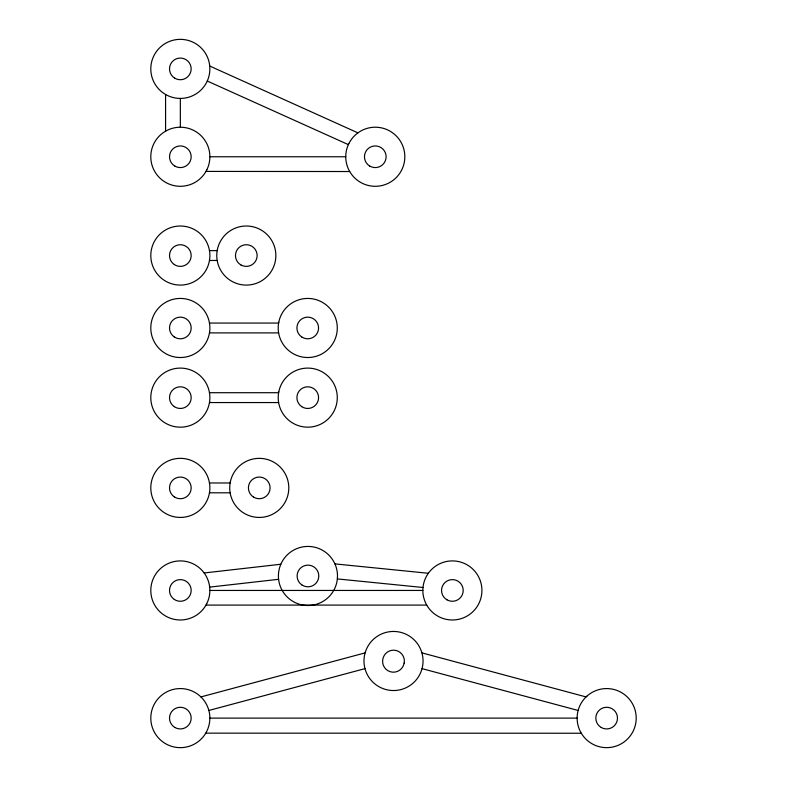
<?xml version="1.0" encoding="UTF-8"?>
<svg xmlns="http://www.w3.org/2000/svg" width="787" height="787" viewBox="0 0 787 787"><rect width="100%" height="100%" fill="white"/><g stroke="black" fill="none" stroke-linecap="round" stroke-linejoin="round"><path stroke-width="1.18" d="M422.835 590.447L423.091 586.59A29.532 29.532 0 0 1 427.813 574.028L428.945 572.464A29.532 29.532 0 0 1 473.262 569.552A29.532 29.532 0 0 1 470.36 613.88A29.532 29.532 0 0 1 426.8 605.213L425.885 603.501A29.532 29.532 0 0 1 422.835 590.447L209.873 590.447M205.761 733.15L204.728 734.783A29.532 29.532 0 0 1 162.624 741.748A29.532 29.532 0 0 1 157.508 699.377A29.532 29.532 0 0 1 200.055 696.111L201.452 697.449A29.532 29.532 0 0 1 208.407 708.92L208.948 710.769A29.532 29.532 0 0 1 209.834 716.495L209.873 718.433A29.532 29.532 0 0 1 205.761 733.15L581.298 733.238M200.901 696.928L365.119 652.885M208.86 710.474L364.981 668.635M204.148 572.966L280.851 564.24M209.686 587.112L278.608 579.301M209.873 156.761L345.749 156.761M209.46 250.63L217.202 250.63M209.45 260.477L217.202 260.477M209.45 323.054L278.637 323.054M209.45 332.901L278.637 332.901M209.45 392.713L278.637 392.713M209.45 402.56L278.637 402.56M209.45 482.972L230.148 482.972M209.45 492.81L230.148 492.81M205.978 605.085L426.731 605.085M209.873 718.118L577.127 718.118M205.987 171.409L349.703 171.527M334.908 563.895L428.364 573.27M337.338 578.917L423.003 587.496M421.901 652.876L586.089 696.928M422.039 668.635L578.13 710.464M209.726 66.039L357.937 132.875M207.256 81.022L348.375 144.631M165.575 94.47L167.277 95.375A29.532 29.532 0 0 0 206.833 81.946L207.63 80.195A29.532 29.532 0 0 0 209.814 66.954L209.627 65.036A29.532 29.532 0 0 0 163.932 44.328A29.532 29.532 0 0 0 165.575 94.47L165.575 131.183M180.341 98.424L180.341 127.219M337.436 577.904L337.249 579.822A29.552 29.552 0 0 1 334.455 589.04L333.54 590.742A29.552 29.552 0 0 1 313.718 604.947L311.809 605.262A29.552 29.552 0 0 1 304.097 605.262L302.188 604.947A29.552 29.552 0 0 1 282.366 590.742L281.451 589.04A29.552 29.552 0 0 1 278.657 579.822L278.47 577.904A29.552 29.552 0 0 1 280.654 564.663L281.451 562.902A29.552 29.552 0 0 1 334.455 562.902L335.252 564.663A29.552 29.552 0 0 1 337.436 577.904M217.34 249.784L217.025 251.692A29.532 29.532 0 0 0 217.025 259.405L217.34 261.314A29.532 29.532 0 0 0 262.72 280.113A29.532 29.532 0 0 0 262.72 230.994A29.532 29.532 0 0 0 217.34 249.784M209.627 331.829L209.312 333.737A29.532 29.532 0 0 1 163.932 352.537A29.532 29.532 0 0 1 163.932 303.418A29.532 29.532 0 0 1 209.312 322.208L209.627 324.116A29.532 29.532 0 0 1 209.627 331.829M209.627 401.488L209.312 403.397A29.532 29.532 0 0 1 163.932 422.196A29.532 29.532 0 0 1 163.932 373.077A29.532 29.532 0 0 1 209.312 391.877L209.627 393.785A29.532 29.532 0 0 1 209.627 401.488M230.286 482.126L229.971 484.035A29.532 29.532 0 0 0 229.971 491.747L230.286 493.656A29.532 29.532 0 0 0 275.666 512.455A29.532 29.532 0 0 0 275.666 463.336A29.532 29.532 0 0 0 230.286 482.126M278.775 322.208L278.46 324.116A29.532 29.532 0 0 0 278.46 331.829L278.775 333.737A29.532 29.532 0 0 0 324.155 352.537A29.532 29.532 0 0 0 324.155 303.418A29.532 29.532 0 0 0 278.775 322.208M278.775 391.877L278.46 393.785A29.532 29.532 0 0 0 278.46 401.488L278.775 403.397A29.532 29.532 0 0 0 324.155 422.196A29.532 29.532 0 0 0 324.155 373.077A29.532 29.532 0 0 0 278.775 391.877M209.598 491.924L209.273 493.833A29.532 29.532 0 0 1 163.785 512.347A29.532 29.532 0 0 1 164.08 463.228A29.532 29.532 0 0 1 209.342 482.303L209.647 484.212A29.532 29.532 0 0 1 209.598 491.924M209.529 260.054L209.175 261.953A29.532 29.532 0 0 1 163.391 279.739A29.532 29.532 0 0 1 164.473 230.64A29.532 29.532 0 0 1 209.431 250.433L209.706 252.342A29.532 29.532 0 0 1 209.529 260.054M404.125 663.107L403.829 664.395A10.831 10.831 0 0 1 390.382 671.754A10.831 10.831 0 0 1 383.023 658.316L383.269 657.519A10.821 10.821 0 0 1 403.967 658.198L404.125 658.886A10.821 10.821 0 0 1 404.125 663.107M365.542 651.498L364.981 653.348A29.532 29.532 0 0 0 393.51 690.533A29.532 29.532 0 0 0 422.039 653.348L421.478 651.498A29.532 29.532 0 0 0 365.542 651.498M348.798 143.696L348.002 145.457A29.532 29.532 0 0 0 373.353 186.234A29.532 29.532 0 0 0 403.82 149.117A29.532 29.532 0 0 0 358.872 132.196L357.308 133.328A29.532 29.532 0 0 0 348.798 143.696M206.833 169.825L205.919 171.527A29.532 29.532 0 0 1 155.088 172.087A29.532 29.532 0 0 1 179.052 127.248A29.532 29.532 0 0 1 206.833 169.825M206.676 603.816L205.741 605.508A29.532 29.532 0 0 1 162.083 613.663A29.532 29.532 0 0 1 159.702 569.316A29.532 29.532 0 0 1 203.981 572.739L205.092 574.323A29.532 29.532 0 0 1 209.667 586.935L209.873 590.791A29.532 29.532 0 0 1 206.676 603.816M587.181 695.905L585.774 697.223A29.532 29.532 0 0 0 581.081 732.884L582.105 734.527A29.532 29.532 0 0 0 624.121 741.934A29.532 29.532 0 0 0 629.698 699.623A29.532 29.532 0 0 0 587.181 695.905M174.635 78.1A10.831 10.831 0 0 0 191.162 69.217A10.831 10.831 0 0 0 175.216 59.35A10.831 10.831 0 0 0 174.635 78.1M369.585 165.968A10.831 10.831 0 0 0 386.112 157.095A10.831 10.831 0 0 0 370.165 147.218A10.831 10.831 0 0 0 369.585 165.968M174.93 166.136A10.831 10.831 0 0 0 191.172 156.761A10.831 10.831 0 0 0 174.93 147.385A10.831 10.831 0 0 0 174.93 166.136M174.32 264.56A10.831 10.831 0 0 0 191.152 256.257A10.831 10.831 0 0 0 175.55 245.839A10.831 10.831 0 0 0 174.32 264.56M240.891 264.934A10.831 10.831 0 0 0 257.133 255.549A10.831 10.831 0 0 0 240.891 246.174A10.831 10.831 0 0 0 240.891 264.934M174.32 336.974A10.831 10.831 0 0 0 191.152 328.681A10.831 10.831 0 0 0 175.55 318.263A10.831 10.831 0 0 0 174.32 336.974M301.726 336.974A10.831 10.831 0 0 0 318.548 328.681A10.831 10.831 0 0 0 302.956 318.263A10.831 10.831 0 0 0 301.726 336.974M174.32 406.643A10.831 10.831 0 0 0 191.152 398.35A10.831 10.831 0 0 0 175.55 387.922A10.831 10.831 0 0 0 174.32 406.643M301.726 406.643A10.831 10.831 0 0 0 318.548 398.35A10.831 10.831 0 0 0 302.956 387.922A10.831 10.831 0 0 0 301.726 406.643M174.32 496.892A10.831 10.831 0 0 0 191.152 488.599A10.831 10.831 0 0 0 175.55 478.181A10.831 10.831 0 0 0 174.32 496.892M253.434 497.02A10.831 10.831 0 0 0 270.079 488.363A10.831 10.831 0 0 0 254.25 478.28A10.831 10.831 0 0 0 253.434 497.02M301.933 584.977A10.831 10.831 0 0 0 318.765 576.674A10.831 10.831 0 0 0 303.162 566.256A10.831 10.831 0 0 0 301.933 584.977M446.967 599.822A10.831 10.831 0 0 0 463.209 590.447A10.831 10.831 0 0 0 446.967 581.062A10.831 10.831 0 0 0 446.967 599.822M174.32 599.448A10.831 10.831 0 0 0 191.152 591.155A10.831 10.831 0 0 0 175.55 580.727A10.831 10.831 0 0 0 174.32 599.448M174.93 727.493A10.831 10.831 0 0 0 191.172 718.118A10.831 10.831 0 0 0 174.93 708.733A10.831 10.831 0 0 0 174.93 727.493M601.248 727.493A10.831 10.831 0 0 0 617.49 718.118A10.831 10.831 0 0 0 601.248 708.733A10.831 10.831 0 0 0 601.248 727.493"/></g></svg>
